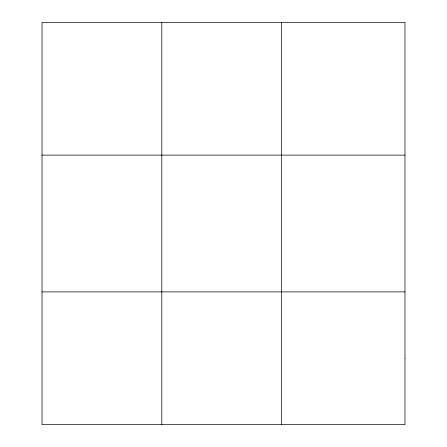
<?xml version="1.0" encoding="UTF-8"?>
<svg xmlns="http://www.w3.org/2000/svg" width="447" height="447" viewBox="0 0 447 447"><rect width="100%" height="100%" fill="white"/><g stroke="black" fill="none" stroke-linecap="round" stroke-linejoin="round"><path stroke-width="0.67" d="M161.797 424.65L161.797 22.35M281.571 424.65L281.571 22.35M42.024 155.109L404.976 155.109M42.024 291.891L404.976 291.891M404.976 358.271L404.976 424.65L42.024 424.65L42.024 22.35L404.976 22.35L404.976 358.271"/></g></svg>
